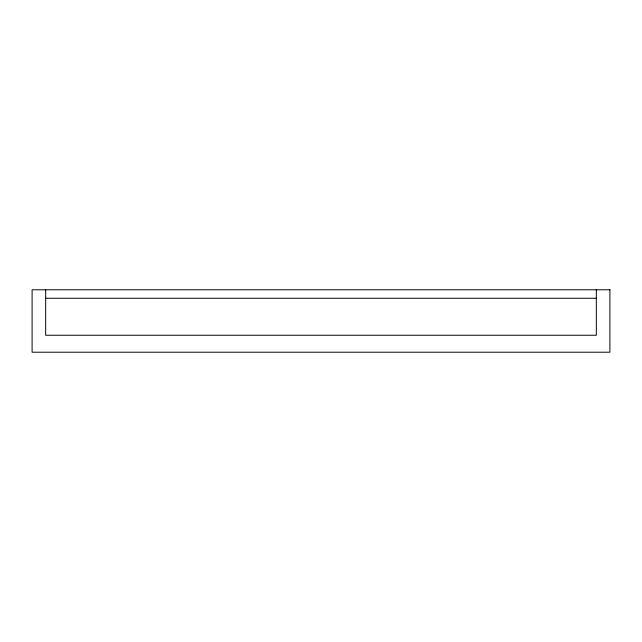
<?xml version="1.0" encoding="UTF-8"?>
<svg xmlns="http://www.w3.org/2000/svg" width="642" height="642" viewBox="0 0 642 642"><rect width="100%" height="100%" fill="white"/><g stroke="black" fill="none" stroke-linecap="round" stroke-linejoin="round"><path stroke-width="0.96" d="M45.59 298.265L596.41 298.265M596.33 289.783L596.33 335.252L45.67 335.252L45.67 289.783M609.9 289.783L32.1 289.783L32.1 352.217L609.9 352.217L609.9 289.783"/></g></svg>
